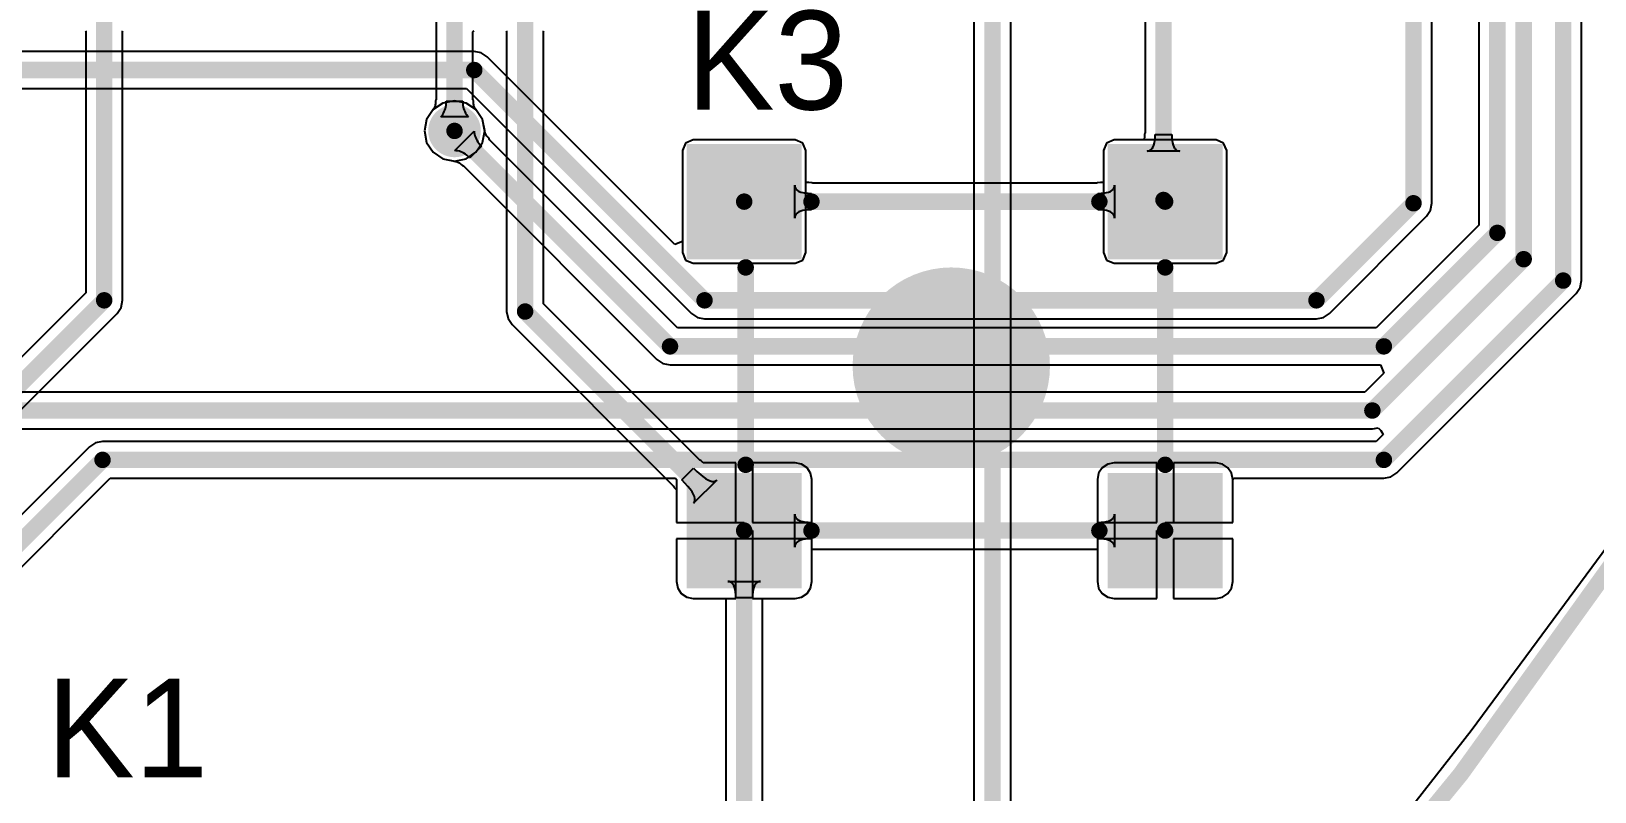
# Model space of a CAD drawing. Header units: millimetres. Extents: x 6.5 to 10.45, y 0.98 to 5.86.
# Drawn here: x 7.026 to 7.976, y 1.636 to 2.099 of the extents above; entities that cross this region are included whole.
import ezdxf

# ---------------------------------------------------------------- set-up
doc = ezdxf.new("R2010")
doc.units = ezdxf.units.MM
doc.header["$MEASUREMENT"] = 0
for name, color, linetype in [('BottomLayer', 5, 'Continuous'), ('BottomSolder', 6, 'Continuous'), ('KeepOutLayer', 6, 'Continuous'), ('MultiLayer', 9, 'Continuous'), ('PadHoleLayer', 156, 'Continuous'), ('TopLayer', 1, 'Continuous'), ('TopOverlay', 2, 'Continuous'), ('TopSolder', 216, 'Continuous'), ('ViaHoleLayer', 16, 'Continuous')]:
    doc.layers.add(name, color=color, linetype=linetype)

# ---------------------------------------------------------------- blocks, each defined once
blk = doc.blocks.new('KEY_M_33')
at = {"layer": 'BottomLayer'}
for points in [[(-0.031, -0.031), (0.031, -0.031), (-0.031, 0.031), (0.031, 0.031)], [(0.224906, -0.031), (0.286906, -0.031), (0.224906, 0.031), (0.286906, 0.031)], [(-0.031, -0.231), (0.031, -0.231), (-0.031, -0.169), (0.031, -0.169)], [(0.224906, -0.231), (0.286906, -0.231), (0.224906, -0.169), (0.286906, -0.169)]]:
    blk.add_solid(points, dxfattribs=at)
at = {"layer": 'BottomSolder'}
for points in [[(-0.035, -0.035), (0.035, -0.035), (-0.035, 0.035), (0.035, 0.035)], [(0.220906, -0.035), (0.290906, -0.035), (0.220906, 0.035), (0.290906, 0.035)], [(-0.035, -0.235), (0.035, -0.235), (-0.035, -0.165), (0.035, -0.165)], [(0.220906, -0.235), (0.290906, -0.235), (0.220906, -0.165), (0.290906, -0.165)]]:
    blk.add_solid(points, dxfattribs=at)
at = {"layer": 'MultiLayer'}
for points in [[(-0.031, -0.031), (0.031, -0.031), (-0.031, 0.031), (0.031, 0.031)], [(0.224906, -0.031), (0.286906, -0.031), (0.224906, 0.031), (0.286906, 0.031)], [(-0.031, -0.231), (0.031, -0.231), (-0.031, -0.169), (0.031, -0.169)], [(0.224906, -0.231), (0.286906, -0.231), (0.224906, -0.169), (0.286906, -0.169)]]:
    blk.add_solid(points, dxfattribs=at)
at = {"layer": 'PadHoleLayer', "const_width": 0.019}
for points in [[(-0.0095, 0, 1), (0.0095, 0, 1)], [(0.246406, 0, 1), (0.265406, 0, 1)], [(-0.0095, -0.2, 1), (0.0095, -0.2, 1)], [(0.246406, -0.2, 1), (0.265406, -0.2, 1)]]:
    blk.add_lwpolyline(points, format="xyb", close=True, dxfattribs=at)
at = {"layer": 'TopLayer'}
for points in [[(-0.031, -0.031), (0.031, -0.031), (-0.031, 0.031), (0.031, 0.031)], [(0.224906, -0.031), (0.286906, -0.031), (0.224906, 0.031), (0.286906, 0.031)], [(-0.031, -0.231), (0.031, -0.231), (-0.031, -0.169), (0.031, -0.169)], [(0.224906, -0.231), (0.286906, -0.231), (0.224906, -0.169), (0.286906, -0.169)]]:
    blk.add_solid(points, dxfattribs=at)
at = {"layer": 'TopOverlay', "const_width": 0.01}
for points in [[(0.215, 0), (0.039968, 0)], [(-0.000032, -0.04), (-0.000032, -0.16)], [(0.255, -0.04), (0.255, -0.16)], [(0.215, -0.2), (0.039968, -0.2)]]:
    blk.add_lwpolyline(points, dxfattribs=at)
at = {"layer": 'TopOverlay'}
for points, const_width in [([(0.037468, 0, 1), (0.042468, 0, 1)], 0.005), ([(0.2125, 0, 1), (0.2175, 0, 1)], 0.005), ([(-0.002532, -0.04, 1), (0.002468, -0.04, 1)], 0.005), ([(0.2525, -0.04, 1), (0.2575, -0.04, 1)], 0.005), ([(0.16, -0.1, 1), (0.1, -0.1, 1)], 0.06), ([(0.085, -0.1, 1), (0.115, -0.1, 1)], 0.03), ([(0.145, -0.1, 1), (0.175, -0.1, 1)], 0.03), ([(-0.002532, -0.16, 1), (0.002468, -0.16, 1)], 0.005), ([(0.2525, -0.16, 1), (0.2575, -0.16, 1)], 0.005), ([(0.037468, -0.2, 1), (0.042468, -0.2, 1)], 0.005), ([(0.2125, -0.2, 1), (0.2175, -0.2, 1)], 0.005)]:
    blk.add_lwpolyline(points, format="xyb", close=True, dxfattribs=dict(at, const_width=const_width))
at = {"layer": 'TopSolder'}
for points in [[(-0.035, -0.035), (0.035, -0.035), (-0.035, 0.035), (0.035, 0.035)], [(0.220906, -0.035), (0.290906, -0.035), (0.220906, 0.035), (0.290906, 0.035)], [(-0.035, -0.235), (0.035, -0.235), (-0.035, -0.165), (0.035, -0.165)], [(0.220906, -0.235), (0.290906, -0.235), (0.220906, -0.165), (0.290906, -0.165)]]:
    blk.add_solid(points, dxfattribs=at)

msp = doc.modelspace()

# ---------------------------------------------------------------- linework, layer by layer
at = {"layer": 'BottomLayer'}
for p, q in [((7.87722, 1.994), (7.87722, 2.475)), ((7.90578, 2.4), (7.90578, 1.98065)), ((7.96822, 1.947), (7.96822, 2.32378)), ((7.70278, 2.11674), (7.70278, 2.03666)), ((7.295, 2.08622), (7.01, 2.08622)), ((7.29929, 2.08536), (7.295, 2.08622)), ((7.295, 2.08622), (7.295, 2.08622)), ((7.30293, 2.08293), (7.29929, 2.08536)), ((7.41698, 1.96888), (7.30293, 2.08293)), ((7.01465, 2.06378), (7.29035, 2.06378)), ((7.29035, 2.06378), (7.42707, 1.92707)), ((7.27598, 2.05496), (7.27002, 2.05098)), ((7.283, 2.05635), (7.27598, 2.05496)), ((7.29002, 2.05496), (7.283, 2.05635)), ((7.29598, 2.05098), (7.29002, 2.05496)), ((7.26604, 2.04502), (7.26465, 2.038)), ((7.27002, 2.05098), (7.26604, 2.04502)), ((7.29996, 2.04502), (7.29598, 2.05098)), ((7.30121, 2.03874), (7.29996, 2.04502)), ((7.26465, 2.038), (7.26604, 2.03098)), ((7.28312, 2.026), (7.295, 2.03788)), ((7.295, 2.03788), (7.29503, 2.03693)), ((7.29503, 2.03693), (7.29516, 2.03599)), ((7.29516, 2.03599), (7.29537, 2.03506)), ((7.29537, 2.03506), (7.29567, 2.03413)), ((7.29567, 2.03413), (7.29606, 2.03321)), ((7.30149, 2.03812), (7.30121, 2.03874)), ((7.30151, 2.03748), (7.30149, 2.03812)), ((7.30156, 2.03714), (7.30151, 2.03748)), ((7.30164, 2.03678), (7.30156, 2.03714)), ((7.30176, 2.03641), (7.30164, 2.03678)), ((7.30193, 2.036), (7.30176, 2.03641)), ((7.30217, 2.03554), (7.30193, 2.036)), ((7.30248, 2.03505), (7.30217, 2.03554)), ((7.30288, 2.03451), (7.30248, 2.03505)), ((7.30336, 2.03393), (7.30288, 2.03451)), ((7.70246, 2.03431), (7.70235, 2.03304)), ((7.70251, 2.03604), (7.70246, 2.03431)), ((7.70278, 2.03666), (7.70251, 2.03604)), ((7.70895, 2.03395), (7.709, 2.03587)), ((7.709, 2.03587), (7.719, 2.03587)), ((7.719, 2.03587), (7.71905, 2.03395)), ((7.26604, 2.03098), (7.27002, 2.02502)), ((7.27002, 2.02502), (7.27598, 2.02104)), ((7.28407, 2.02597), (7.28312, 2.026)), ((7.28501, 2.02584), (7.28407, 2.02597)), ((7.28594, 2.02563), (7.28501, 2.02584)), ((7.28687, 2.02533), (7.28594, 2.02563)), ((7.28779, 2.02494), (7.28687, 2.02533)), ((7.2887, 2.02446), (7.28779, 2.02494)), ((7.29934, 2.02873), (7.29227, 2.02166)), ((7.29606, 2.03321), (7.29654, 2.0323)), ((7.29654, 2.0323), (7.29711, 2.0314)), ((7.29711, 2.0314), (7.29776, 2.0305)), ((7.29776, 2.0305), (7.29851, 2.02961)), ((7.29851, 2.02961), (7.29934, 2.02873)), ((7.30406, 2.03319), (7.30336, 2.03393)), ((7.3043, 2.03256), (7.30406, 2.03319)), ((7.41865, 1.91822), (7.3043, 2.03256)), ((7.4235, 2.03059), (7.4216, 2.026)), ((7.4216, 2.026), (7.4216, 1.97079)), ((7.42809, 2.03249), (7.4235, 2.03059)), ((7.49009, 2.03249), (7.42809, 2.03249)), ((7.49469, 2.03059), (7.49009, 2.03249)), ((7.49659, 2.026), (7.49469, 2.03059)), ((7.49659, 2.00674), (7.49659, 2.026)), ((7.67941, 2.03059), (7.67751, 2.026)), ((7.67751, 2.026), (7.67751, 2.00674)), ((7.684, 2.03249), (7.67941, 2.03059)), ((7.70226, 2.03249), (7.684, 2.03249)), ((7.70235, 2.03304), (7.70226, 2.03249)), ((7.704, 2.02575), (7.70495, 2.02585)), ((7.724, 2.02575), (7.704, 2.02575)), ((7.70495, 2.02585), (7.7058, 2.02615)), ((7.7058, 2.02615), (7.70655, 2.02666)), ((7.70655, 2.02666), (7.7072, 2.02737)), ((7.7072, 2.02737), (7.70775, 2.02828)), ((7.70775, 2.02828), (7.7082, 2.02939)), ((7.7082, 2.02939), (7.70855, 2.03071)), ((7.70855, 2.03071), (7.7088, 2.03223)), ((7.7088, 2.03223), (7.70895, 2.03395)), ((7.71905, 2.03395), (7.7192, 2.03223)), ((7.7192, 2.03223), (7.71945, 2.03071)), ((7.71945, 2.03071), (7.7198, 2.02939)), ((7.7198, 2.02939), (7.72025, 2.02828)), ((7.72025, 2.02828), (7.7208, 2.02737)), ((7.7208, 2.02737), (7.72145, 2.02666)), ((7.72145, 2.02666), (7.7222, 2.02615)), ((7.7222, 2.02615), (7.72305, 2.02585)), ((7.72305, 2.02585), (7.724, 2.02575)), ((7.27598, 2.02104), (7.28226, 2.01979)), ((7.28226, 2.01979), (7.28288, 2.01951)), ((7.28288, 2.01951), (7.28352, 2.01949)), ((7.28352, 2.01949), (7.28386, 2.01944)), ((7.28386, 2.01944), (7.28422, 2.01936)), ((7.28422, 2.01936), (7.28459, 2.01924)), ((7.28459, 2.01924), (7.28501, 2.01906)), ((7.28501, 2.01906), (7.28546, 2.01883)), ((7.28546, 2.01883), (7.28595, 2.01852)), ((7.28595, 2.01852), (7.28649, 2.01812)), ((7.28649, 2.01812), (7.28707, 2.01764)), ((7.28707, 2.01764), (7.28781, 2.01694)), ((7.28781, 2.01694), (7.28844, 2.0167)), ((7.28844, 2.0167), (7.40607, 1.89907)), ((7.2896, 2.02389), (7.2887, 2.02446)), ((7.2905, 2.02324), (7.2896, 2.02389)), ((7.29139, 2.02249), (7.2905, 2.02324)), ((7.29227, 2.02166), (7.29139, 2.02249)), ((7.49713, 2.00665), (7.49659, 2.00674)), ((7.49841, 2.00654), (7.49713, 2.00665)), ((7.50013, 2.00649), (7.49841, 2.00654)), ((7.50075, 2.00622), (7.50013, 2.00649)), ((7.67334, 2.00622), (7.50075, 2.00622)), ((7.67396, 2.00649), (7.67334, 2.00622)), ((7.67569, 2.00654), (7.67396, 2.00649)), ((7.67696, 2.00665), (7.67569, 2.00654)), ((7.67751, 2.00674), (7.67696, 2.00665)), ((7.48984, 1.985), (7.48984, 2.005)), ((7.48984, 2.005), (7.48995, 2.00405)), ((7.48995, 2.00405), (7.49025, 2.0032)), ((7.49025, 2.0032), (7.49075, 2.00245)), ((7.49075, 2.00245), (7.49146, 2.0018)), ((7.49146, 2.0018), (7.49237, 2.00125)), ((7.49237, 2.00125), (7.49349, 2.0008)), ((7.49349, 2.0008), (7.4948, 2.00045)), ((7.4948, 2.00045), (7.49632, 2.0002)), ((7.49632, 2.0002), (7.49804, 2.00005)), ((7.49804, 2.00005), (7.49996, 2)), ((7.49996, 2), (7.49996, 1.99)), ((7.67413, 2), (7.67605, 2.00005)), ((7.67413, 1.99), (7.67413, 2)), ((7.67605, 2.00005), (7.67777, 2.0002)), ((7.67777, 2.0002), (7.67929, 2.00045)), ((7.67929, 2.00045), (7.68061, 2.0008)), ((7.68061, 2.0008), (7.68172, 2.00125)), ((7.68172, 2.00125), (7.68263, 2.0018)), ((7.68263, 2.0018), (7.68334, 2.00245)), ((7.68334, 2.00245), (7.68385, 2.0032)), ((7.68385, 2.0032), (7.68415, 2.00405)), ((7.68415, 2.00405), (7.68425, 2.005)), ((7.68425, 2.005), (7.68425, 1.985)), ((7.49025, 1.9868), (7.48995, 1.98595)), ((7.49075, 1.98755), (7.49025, 1.9868)), ((7.49146, 1.9882), (7.49075, 1.98755)), ((7.49237, 1.98875), (7.49146, 1.9882)), ((7.49349, 1.9892), (7.49237, 1.98875)), ((7.4948, 1.98955), (7.49349, 1.9892)), ((7.49632, 1.9898), (7.4948, 1.98955)), ((7.49804, 1.98995), (7.49632, 1.9898)), ((7.49996, 1.99), (7.49804, 1.98995)), ((7.67605, 1.98995), (7.67413, 1.99)), ((7.67777, 1.9898), (7.67605, 1.98995)), ((7.67929, 1.98955), (7.67777, 1.9898)), ((7.68061, 1.9892), (7.67929, 1.98955)), ((7.68172, 1.98875), (7.68061, 1.9892)), ((7.68263, 1.9882), (7.68172, 1.98875)), ((7.68334, 1.98755), (7.68263, 1.9882)), ((7.68385, 1.9868), (7.68334, 1.98755)), ((7.68415, 1.98595), (7.68385, 1.9868)), ((7.87393, 1.98607), (7.87636, 1.98971)), ((7.87636, 1.98971), (7.87722, 1.994)), ((7.87722, 1.994), (7.87722, 1.994)), ((7.48995, 1.98595), (7.48984, 1.985)), ((7.68425, 1.985), (7.68415, 1.98595)), ((7.81493, 1.92707), (7.87393, 1.98607)), ((7.90578, 1.98065), (7.84335, 1.91822)), ((7.4216, 1.97079), (7.41698, 1.96888)), ((7.85593, 1.83007), (7.96493, 1.93907)), ((7.96493, 1.93907), (7.96736, 1.94271)), ((7.96493, 1.93907), (7.96493, 1.93907)), ((7.96736, 1.94271), (7.96822, 1.947)), ((7.96822, 1.947), (7.96822, 1.947)), ((7.42707, 1.92707), (7.43071, 1.92464)), ((7.43071, 1.92464), (7.435, 1.92378)), ((7.435, 1.92378), (7.435, 1.92378)), ((7.435, 1.92378), (7.807, 1.92378)), ((7.807, 1.92378), (7.81129, 1.92464)), ((7.807, 1.92378), (7.807, 1.92378)), ((7.81129, 1.92464), (7.81493, 1.92707)), ((7.84335, 1.91822), (7.41865, 1.91822)), ((7.40607, 1.89907), (7.40607, 1.89907)), ((7.40607, 1.89907), (7.40971, 1.89664)), ((7.40971, 1.89664), (7.414, 1.89578)), ((7.414, 1.89578), (7.414, 1.89578)), ((7.414, 1.89578), (7.84585, 1.89578)), ((7.84585, 1.89578), (7.84792, 1.89078)), ((7.84792, 1.89078), (7.83635, 1.87922)), ((7.83635, 1.87922), (6.87365, 1.87922)), ((6.869, 1.85678), (7.841, 1.85678)), ((7.841, 1.85678), (7.84456, 1.85749)), ((7.841, 1.85678), (7.841, 1.85678)), ((7.84456, 1.85749), (7.84624, 1.85581)), ((7.84624, 1.85581), (7.84751, 1.85337)), ((7.06107, 1.84593), (6.97559, 1.76045)), ((7.06471, 1.84836), (7.06107, 1.84593)), ((7.06107, 1.84593), (7.06107, 1.84593)), ((7.069, 1.84922), (7.06471, 1.84836)), ((7.84335, 1.84922), (7.069, 1.84922)), ((7.069, 1.84922), (7.069, 1.84922)), ((7.84751, 1.85337), (7.84335, 1.84922)), ((6.93893, 1.69207), (7.07365, 1.82678)), ((7.07365, 1.82678), (7.41725, 1.82678)), ((7.41725, 1.82678), (7.4179, 1.826)), ((7.4179, 1.826), (7.4179, 1.8)), ((7.7562, 1.826), (7.75684, 1.82678)), ((7.7562, 1.8), (7.7562, 1.826)), ((7.75684, 1.82678), (7.848, 1.82678)), ((7.848, 1.82678), (7.85229, 1.82764)), ((7.848, 1.82678), (7.848, 1.82678)), ((7.85229, 1.82764), (7.85593, 1.83007)), ((7.4179, 1.8), (7.45909, 1.8)), ((7.45909, 1.8), (7.45909, 1.795)), ((7.48984, 1.785), (7.48984, 1.805)), ((7.48984, 1.805), (7.48995, 1.80405)), ((7.48995, 1.80405), (7.49025, 1.8032)), ((7.49025, 1.8032), (7.49075, 1.80245)), ((7.49075, 1.80245), (7.49146, 1.8018)), ((7.49146, 1.8018), (7.49237, 1.80125)), ((7.49237, 1.80125), (7.49349, 1.8008)), ((7.49349, 1.8008), (7.4948, 1.80045)), ((7.4948, 1.80045), (7.49632, 1.8002)), ((7.49632, 1.8002), (7.49804, 1.80005)), ((7.49804, 1.80005), (7.49996, 1.8)), ((7.49996, 1.8), (7.49996, 1.79)), ((7.67413, 1.8), (7.67605, 1.80005)), ((7.67413, 1.79), (7.67413, 1.8)), ((7.67605, 1.80005), (7.67777, 1.8002)), ((7.67777, 1.8002), (7.67929, 1.80045)), ((7.67929, 1.80045), (7.68061, 1.8008)), ((7.68061, 1.8008), (7.68172, 1.80125)), ((7.68172, 1.80125), (7.68263, 1.8018)), ((7.68263, 1.8018), (7.68334, 1.80245)), ((7.68334, 1.80245), (7.68385, 1.8032)), ((7.68385, 1.8032), (7.68415, 1.80405)), ((7.68415, 1.80405), (7.68425, 1.805)), ((7.68425, 1.805), (7.68425, 1.785)), ((7.715, 1.795), (7.715, 1.8)), ((7.715, 1.8), (7.7562, 1.8)), ((7.45409, 1.79), (7.4179, 1.79)), ((7.4179, 1.79), (7.4179, 1.764)), ((7.45409, 1.7538), (7.45409, 1.79)), ((7.45909, 1.795), (7.46409, 1.795)), ((7.46409, 1.795), (7.46409, 1.7538)), ((7.49075, 1.78755), (7.49025, 1.7868)), ((7.49146, 1.7882), (7.49075, 1.78755)), ((7.49237, 1.78875), (7.49146, 1.7882)), ((7.49349, 1.7892), (7.49237, 1.78875)), ((7.4948, 1.78955), (7.49349, 1.7892)), ((7.49632, 1.7898), (7.4948, 1.78955)), ((7.49804, 1.78995), (7.49632, 1.7898)), ((7.49996, 1.79), (7.49804, 1.78995)), ((7.67605, 1.78995), (7.67413, 1.79)), ((7.67777, 1.7898), (7.67605, 1.78995)), ((7.67929, 1.78955), (7.67777, 1.7898)), ((7.68061, 1.7892), (7.67929, 1.78955)), ((7.68172, 1.78875), (7.68061, 1.7892)), ((7.68263, 1.7882), (7.68172, 1.78875)), ((7.68334, 1.78755), (7.68263, 1.7882)), ((7.68385, 1.7868), (7.68334, 1.78755)), ((7.71, 1.7538), (7.71, 1.795)), ((7.71, 1.795), (7.715, 1.795)), ((7.7562, 1.79), (7.72, 1.79)), ((7.72, 1.79), (7.72, 1.7538)), ((7.7562, 1.764), (7.7562, 1.79)), ((7.48995, 1.78595), (7.48984, 1.785)), ((7.49025, 1.7868), (7.48995, 1.78595)), ((7.50029, 1.78358), (7.50075, 1.78378)), ((7.50029, 1.764), (7.50029, 1.78358)), ((7.50075, 1.78378), (7.67334, 1.78378)), ((7.67334, 1.78378), (7.6738, 1.78358)), ((7.6738, 1.78358), (7.6738, 1.764)), ((7.68415, 1.78595), (7.68385, 1.7868)), ((7.68425, 1.785), (7.68415, 1.78595)), ((7.98416, 1.78582), (7.90101, 1.6733)), ((7.4179, 1.764), (7.41867, 1.7601)), ((7.41867, 1.7601), (7.42088, 1.75679)), ((7.4973, 1.75679), (7.49951, 1.7601)), ((7.49951, 1.7601), (7.50029, 1.764)), ((7.6738, 1.764), (7.67458, 1.7601)), ((7.67458, 1.7601), (7.67679, 1.75679)), ((7.75321, 1.75679), (7.75542, 1.7601)), ((7.75542, 1.7601), (7.7562, 1.764)), ((7.42088, 1.75679), (7.42419, 1.75458)), ((7.42419, 1.75458), (7.42809, 1.7538)), ((7.42809, 1.7538), (7.45409, 1.7538)), ((7.46409, 1.7538), (7.49009, 1.7538)), ((7.49009, 1.7538), (7.494, 1.75458)), ((7.494, 1.75458), (7.4973, 1.75679)), ((7.67679, 1.75679), (7.6801, 1.75458)), ((7.6801, 1.75458), (7.684, 1.7538)), ((7.684, 1.7538), (7.71, 1.7538)), ((7.72, 1.7538), (7.746, 1.7538)), ((7.746, 1.7538), (7.7499, 1.75458)), ((7.7499, 1.75458), (7.75321, 1.75679)), ((7.90101, 1.6733), (7.81484, 1.56307))]:
    msp.add_line(p, q, dxfattribs=at)
at = {"layer": 'BottomLayer', "const_width": 0.01}
for points in [[(7.866, 1.994), (7.866, 2.475)], [(7.917, 1.976), (7.917, 2.4)], [(7.933, 1.96), (7.933, 2.328)], [(7.957, 1.947), (7.957, 2.329)], [(7.714, 1.996), (7.714, 2.121)], [(7.01, 2.075), (7.295, 2.075)], [(7.295, 2.075), (7.435, 1.935)], [(7.283, 2.038), (7.414, 1.907)], [(7.45909, 1.995), (7.715, 1.995)], [(7.714, 1.996), (7.715, 1.995)], [(7.807, 1.935), (7.866, 1.994)], [(7.848, 1.907), (7.917, 1.976)], [(7.841, 1.868), (7.933, 1.96)], [(7.848, 1.838), (7.957, 1.947)], [(7.435, 1.935), (7.807, 1.935)], [(7.414, 1.907), (7.848, 1.907)], [(6.869, 1.868), (7.841, 1.868)], [(6.931, 1.7), (7.069, 1.838)], [(7.069, 1.838), (7.848, 1.838)], [(7.45909, 1.795), (7.715, 1.795)]]:
    msp.add_lwpolyline(points, dxfattribs=at)
at = {"layer": 'BottomLayer'}
for points, const_width in [([(7.2925, 2.075, 1), (7.2975, 2.075, 1)], 0.005), ([(7.2925, 2.075, 1), (7.2975, 2.075, 1)], 0.005), ([(7.277, 2.038, 1), (7.289, 2.038, 1)], 0.012), ([(7.2805, 2.038, 1), (7.2855, 2.038, 1)], 0.005), ([(7.45659, 1.995, 1), (7.46159, 1.995, 1)], 0.005), ([(7.7115, 1.996, 1), (7.7165, 1.996, 1)], 0.005), ([(7.7115, 1.996, 1), (7.7165, 1.996, 1)], 0.005), ([(7.7125, 1.995, 1), (7.7175, 1.995, 1)], 0.005), ([(7.7125, 1.995, 1), (7.7175, 1.995, 1)], 0.005), ([(7.8635, 1.994, 1), (7.8685, 1.994, 1)], 0.005), ([(7.8635, 1.994, 1), (7.8685, 1.994, 1)], 0.005), ([(7.9145, 1.976, 1), (7.9195, 1.976, 1)], 0.005), ([(7.9145, 1.976, 1), (7.9195, 1.976, 1)], 0.005), ([(7.9305, 1.96, 1), (7.9355, 1.96, 1)], 0.005), ([(7.9305, 1.96, 1), (7.9355, 1.96, 1)], 0.005), ([(7.9545, 1.947, 1), (7.9595, 1.947, 1)], 0.005), ([(7.9545, 1.947, 1), (7.9595, 1.947, 1)], 0.005), ([(7.4325, 1.935, 1), (7.4375, 1.935, 1)], 0.005), ([(7.4325, 1.935, 1), (7.4375, 1.935, 1)], 0.005), ([(7.8045, 1.935, 1), (7.8095, 1.935, 1)], 0.005), ([(7.8045, 1.935, 1), (7.8095, 1.935, 1)], 0.005), ([(7.4115, 1.907, 1), (7.4165, 1.907, 1)], 0.005), ([(7.4115, 1.907, 1), (7.4165, 1.907, 1)], 0.005), ([(7.8455, 1.907, 1), (7.8505, 1.907, 1)], 0.005), ([(7.8455, 1.907, 1), (7.8505, 1.907, 1)], 0.005), ([(7.8385, 1.868, 1), (7.8435, 1.868, 1)], 0.005), ([(7.8385, 1.868, 1), (7.8435, 1.868, 1)], 0.005), ([(7.0665, 1.838, 1), (7.0715, 1.838, 1)], 0.005), ([(7.0665, 1.838, 1), (7.0715, 1.838, 1)], 0.005), ([(7.8455, 1.838, 1), (7.8505, 1.838, 1)], 0.005), ([(7.8455, 1.838, 1), (7.8505, 1.838, 1)], 0.005), ([(7.45659, 1.795, 1), (7.46159, 1.795, 1)], 0.005), ([(7.7125, 1.795, 1), (7.7175, 1.795, 1)], 0.005)]:
    msp.add_lwpolyline(points, format="xyb", close=True, dxfattribs=dict(at, const_width=const_width))
at = {"layer": 'BottomSolder', "const_width": 0.016}
msp.add_lwpolyline([(7.275, 2.038, 1), (7.291, 2.038, 1)], format="xyb", close=True, dxfattribs=at)
at = {"layer": 'KeepOutLayer', "const_width": 0.01}
msp.add_lwpolyline([(8.08171, 1.90671, -0.046372), (7.47499, 1.16499)], format="xyb", dxfattribs=at)
at = {"layer": 'MultiLayer', "const_width": 0.012}
msp.add_lwpolyline([(7.277, 2.038, 1), (7.289, 2.038, 1)], format="xyb", close=True, dxfattribs=at)
at = {"layer": 'TopLayer'}
for p, q in [((7.27178, 2.549), (7.27178, 2.05691)), ((7.59878, 2.267), (7.59878, 1.46865)), ((7.62122, 1.464), (7.62122, 2.26235)), ((7.05858, 2.0988), (7.05878, 2.09834)), ((7.05878, 2.09834), (7.05878, 1.93965)), ((7.08122, 2.09834), (7.08142, 2.0988)), ((7.08122, 1.935), (7.08122, 2.09834)), ((7.29422, 2.09824), (7.29491, 2.0988)), ((7.29422, 2.05691), (7.29422, 2.09824)), ((7.31448, 2.0988), (7.31469, 2.09834)), ((7.31469, 2.09834), (7.31469, 1.92819)), ((7.33712, 2.09834), (7.33733, 2.0988)), ((7.33712, 1.93283), (7.33712, 2.09834)), ((7.27118, 2.0533), (7.27103, 2.05281)), ((7.27131, 2.05387), (7.27118, 2.0533)), ((7.27141, 2.05453), (7.27131, 2.05387)), ((7.27148, 2.05527), (7.27141, 2.05453)), ((7.27151, 2.05629), (7.27148, 2.05527)), ((7.27178, 2.05691), (7.27151, 2.05629)), ((7.27769, 2.05264), (7.27786, 2.05374)), ((7.27786, 2.05374), (7.27797, 2.0549)), ((7.27797, 2.0549), (7.278, 2.05611)), ((7.278, 2.05611), (7.288, 2.05611)), ((7.288, 2.05611), (7.28803, 2.0549)), ((7.28803, 2.0549), (7.28814, 2.05374)), ((7.28814, 2.05374), (7.28831, 2.05264)), ((7.29449, 2.05629), (7.29422, 2.05691)), ((7.29452, 2.05527), (7.29449, 2.05629)), ((7.29459, 2.05453), (7.29452, 2.05527)), ((7.29469, 2.05387), (7.29459, 2.05453)), ((7.29482, 2.0533), (7.29469, 2.05387)), ((7.29497, 2.05281), (7.29482, 2.0533)), ((7.26604, 2.04502), (7.26465, 2.038)), ((7.2696, 2.05035), (7.26604, 2.04502)), ((7.26984, 2.05099), (7.2696, 2.05035)), ((7.27028, 2.05146), (7.26984, 2.05099)), ((7.27049, 2.05173), (7.27028, 2.05146)), ((7.27068, 2.05204), (7.27049, 2.05173)), ((7.27086, 2.05239), (7.27068, 2.05204)), ((7.27103, 2.05281), (7.27086, 2.05239)), ((7.2746, 2.04657), (7.27525, 2.04726)), ((7.2914, 2.04657), (7.2746, 2.04657)), ((7.27525, 2.04726), (7.27582, 2.04802)), ((7.27582, 2.04802), (7.27633, 2.04883)), ((7.27633, 2.04883), (7.27678, 2.0497)), ((7.27678, 2.0497), (7.27715, 2.05062)), ((7.27715, 2.05062), (7.27746, 2.0516)), ((7.27746, 2.0516), (7.27769, 2.05264)), ((7.28831, 2.05264), (7.28854, 2.0516)), ((7.28854, 2.0516), (7.28885, 2.05062)), ((7.28885, 2.05062), (7.28922, 2.0497)), ((7.28922, 2.0497), (7.28967, 2.04883)), ((7.28967, 2.04883), (7.29018, 2.04802)), ((7.29018, 2.04802), (7.29075, 2.04726)), ((7.29075, 2.04726), (7.2914, 2.04657)), ((7.29514, 2.05239), (7.29497, 2.05281)), ((7.29532, 2.05204), (7.29514, 2.05239)), ((7.29551, 2.05173), (7.29532, 2.05204)), ((7.29572, 2.05146), (7.29551, 2.05173)), ((7.29616, 2.05099), (7.29572, 2.05146)), ((7.2964, 2.05035), (7.29616, 2.05099)), ((7.29996, 2.04502), (7.2964, 2.05035)), ((7.30135, 2.038), (7.29996, 2.04502)), ((7.26465, 2.038), (7.26604, 2.03098)), ((7.29996, 2.03098), (7.30135, 2.038)), ((7.26604, 2.03098), (7.27002, 2.02502)), ((7.27002, 2.02502), (7.27598, 2.02104)), ((7.29002, 2.02104), (7.29598, 2.02502)), ((7.29598, 2.02502), (7.29996, 2.03098)), ((7.4235, 2.03059), (7.4216, 2.026)), ((7.4216, 2.026), (7.4216, 1.964)), ((7.42809, 2.03249), (7.4235, 2.03059)), ((7.49009, 2.03249), (7.42809, 2.03249)), ((7.49469, 2.03059), (7.49009, 2.03249)), ((7.49659, 2.026), (7.49469, 2.03059)), ((7.49659, 1.964), (7.49659, 2.026)), ((7.67941, 2.03059), (7.67751, 2.026)), ((7.67751, 2.026), (7.67751, 1.964)), ((7.684, 2.03249), (7.67941, 2.03059)), ((7.746, 2.03249), (7.684, 2.03249)), ((7.75059, 2.03059), (7.746, 2.03249)), ((7.75249, 2.026), (7.75059, 2.03059)), ((7.75249, 1.964), (7.75249, 2.026)), ((7.27598, 2.02104), (7.283, 2.01965)), ((7.283, 2.01965), (7.29002, 2.02104)), ((7.4216, 1.964), (7.4235, 1.95941)), ((7.4235, 1.95941), (7.42809, 1.95751)), ((7.49009, 1.95751), (7.49469, 1.95941)), ((7.49469, 1.95941), (7.49659, 1.964)), ((7.67751, 1.964), (7.67941, 1.95941)), ((7.67941, 1.95941), (7.684, 1.95751)), ((7.746, 1.95751), (7.75059, 1.95941)), ((7.75059, 1.95941), (7.75249, 1.964)), ((7.42809, 1.95751), (7.49009, 1.95751)), ((7.684, 1.95751), (7.746, 1.95751)), ((7.05878, 1.93965), (6.95707, 1.83793)), ((7.07793, 1.92707), (7.08036, 1.93071)), ((7.08036, 1.93071), (7.08122, 1.935)), ((7.08122, 1.935), (7.08122, 1.935)), ((7.43209, 1.83787), (7.33712, 1.93283)), ((6.97287, 1.82201), (7.07793, 1.92707)), ((7.31469, 1.92819), (7.31469, 1.92819)), ((7.31469, 1.92819), (7.31554, 1.9239)), ((7.31554, 1.9239), (7.31798, 1.92026)), ((7.31798, 1.92026), (7.41617, 1.82207)), ((7.43274, 1.83761), (7.43209, 1.83787)), ((7.4342, 1.8362), (7.43274, 1.83761)), ((7.45409, 1.8362), (7.4342, 1.8362)), ((7.45409, 1.8), (7.45409, 1.8362)), ((7.49009, 1.8362), (7.46409, 1.8362)), ((7.46409, 1.8362), (7.46409, 1.8)), ((7.494, 1.83542), (7.49009, 1.8362)), ((7.4973, 1.83321), (7.494, 1.83542)), ((7.6801, 1.83542), (7.67679, 1.83321)), ((7.684, 1.8362), (7.6801, 1.83542)), ((7.71, 1.8362), (7.684, 1.8362)), ((7.71, 1.8), (7.71, 1.8362)), ((7.746, 1.8362), (7.72, 1.8362)), ((7.72, 1.8362), (7.72, 1.8)), ((7.7499, 1.83542), (7.746, 1.8362)), ((7.75321, 1.83321), (7.7499, 1.83542)), ((7.42115, 1.82587), (7.42822, 1.83294)), ((7.42485, 1.82189), (7.42115, 1.82587)), ((7.42822, 1.83294), (7.43029, 1.83095)), ((7.44237, 1.82575), (7.42834, 1.81173)), ((7.43029, 1.83095), (7.43398, 1.82781)), ((7.43398, 1.82781), (7.43561, 1.82667)), ((7.43561, 1.82667), (7.43709, 1.82581)), ((7.43709, 1.82581), (7.43844, 1.82523)), ((7.43844, 1.82523), (7.43963, 1.82494)), ((7.44069, 1.82493), (7.4416, 1.8252)), ((7.4416, 1.8252), (7.44237, 1.82575)), ((7.49951, 1.8299), (7.4973, 1.83321)), ((7.50029, 1.826), (7.49951, 1.8299)), ((7.50029, 1.8), (7.50029, 1.826)), ((7.67458, 1.8299), (7.6738, 1.826)), ((7.6738, 1.826), (7.6738, 1.8)), ((7.67679, 1.83321), (7.67458, 1.8299)), ((7.75542, 1.8299), (7.75321, 1.83321)), ((7.7562, 1.826), (7.75542, 1.8299)), ((7.7562, 1.8), (7.7562, 1.826)), ((7.41617, 1.82207), (7.4164, 1.82145)), ((7.4164, 1.82145), (7.4179, 1.81983)), ((7.4179, 1.81983), (7.4179, 1.8)), ((7.42628, 1.82012), (7.42485, 1.82189)), ((7.42742, 1.81849), (7.42628, 1.82012)), ((7.42828, 1.817), (7.42742, 1.81849)), ((7.42886, 1.81566), (7.42828, 1.817)), ((7.42916, 1.81446), (7.42886, 1.81566)), ((7.43963, 1.82494), (7.44069, 1.82493)), ((7.42834, 1.81173), (7.4289, 1.81249)), ((7.4289, 1.81249), (7.42917, 1.81341)), ((7.42917, 1.81341), (7.42916, 1.81446)), ((7.4179, 1.8), (7.45409, 1.8)), ((7.46409, 1.8), (7.50029, 1.8)), ((7.6738, 1.8), (7.71, 1.8)), ((7.72, 1.8), (7.7562, 1.8)), ((7.45909, 1.79), (7.4179, 1.79)), ((7.4179, 1.79), (7.4179, 1.764)), ((7.50029, 1.79), (7.45909, 1.79)), ((7.50029, 1.764), (7.50029, 1.79)), ((7.71, 1.79), (7.6738, 1.79)), ((7.6738, 1.79), (7.6738, 1.764)), ((7.71, 1.7538), (7.71, 1.79)), ((7.7562, 1.79), (7.72, 1.79)), ((7.72, 1.79), (7.72, 1.7538)), ((7.7562, 1.764), (7.7562, 1.79)), ((7.98416, 1.78582), (7.90101, 1.6733)), ((7.4179, 1.764), (7.41867, 1.7601)), ((7.41867, 1.7601), (7.42088, 1.75679)), ((7.45004, 1.76403), (7.44909, 1.76413)), ((7.44909, 1.76413), (7.46909, 1.76413)), ((7.45089, 1.76373), (7.45004, 1.76403)), ((7.45164, 1.76323), (7.45089, 1.76373)), ((7.45229, 1.76253), (7.45164, 1.76323)), ((7.45284, 1.76163), (7.45229, 1.76253)), ((7.45329, 1.76053), (7.45284, 1.76163)), ((7.45364, 1.75923), (7.45329, 1.76053)), ((7.45389, 1.75773), (7.45364, 1.75923)), ((7.46454, 1.75923), (7.46429, 1.75773)), ((7.46489, 1.76053), (7.46454, 1.75923)), ((7.46534, 1.76163), (7.46489, 1.76053)), ((7.46589, 1.76253), (7.46534, 1.76163)), ((7.46654, 1.76323), (7.46589, 1.76253)), ((7.46729, 1.76373), (7.46654, 1.76323)), ((7.46814, 1.76403), (7.46729, 1.76373)), ((7.46909, 1.76413), (7.46814, 1.76403)), ((7.4973, 1.75679), (7.49951, 1.7601)), ((7.49951, 1.7601), (7.50029, 1.764)), ((7.6738, 1.764), (7.67458, 1.7601)), ((7.67458, 1.7601), (7.67679, 1.75679)), ((7.75321, 1.75679), (7.75542, 1.7601)), ((7.75542, 1.7601), (7.7562, 1.764)), ((7.42088, 1.75679), (7.42419, 1.75458)), ((7.42419, 1.75458), (7.42809, 1.7538)), ((7.42809, 1.7538), (7.44767, 1.7538)), ((7.44767, 1.7538), (7.44788, 1.75334)), ((7.44788, 1.75334), (7.44788, 1.52783)), ((7.45404, 1.75603), (7.45389, 1.75773)), ((7.45409, 1.75413), (7.45404, 1.75603)), ((7.46409, 1.75413), (7.45409, 1.75413)), ((7.46414, 1.75603), (7.46409, 1.75413)), ((7.46429, 1.75773), (7.46414, 1.75603)), ((7.47031, 1.75334), (7.47052, 1.7538)), ((7.47031, 1.52319), (7.47031, 1.75334)), ((7.47052, 1.7538), (7.49009, 1.7538)), ((7.49009, 1.7538), (7.494, 1.75458)), ((7.494, 1.75458), (7.4973, 1.75679)), ((7.67679, 1.75679), (7.6801, 1.75458)), ((7.6801, 1.75458), (7.684, 1.7538)), ((7.684, 1.7538), (7.71, 1.7538)), ((7.72, 1.7538), (7.746, 1.7538)), ((7.746, 1.7538), (7.7499, 1.75458)), ((7.7499, 1.75458), (7.75321, 1.75679)), ((7.90101, 1.6733), (7.81484, 1.56307))]:
    msp.add_line(p, q, dxfattribs=at)
at = {"layer": 'TopLayer', "const_width": 0.01}
for points in [[(7.283, 2.038), (7.283, 2.549)], [(7.61, 1.464), (7.61, 2.267)], [(7.07, 1.935), (7.07, 2.14)], [(7.32591, 1.92819), (7.32591, 2.14)], [(6.93, 1.795), (7.07, 1.935)], [(7.32591, 1.92819), (7.45909, 1.795)], [(7.45909, 1.52319), (7.45909, 1.795)]]:
    msp.add_lwpolyline(points, dxfattribs=at)
at = {"layer": 'TopLayer'}
for points, const_width in [([(7.277, 2.038, 1), (7.289, 2.038, 1)], 0.012), ([(7.2805, 2.038, 1), (7.2855, 2.038, 1)], 0.005), ([(7.0675, 1.935, 1), (7.0725, 1.935, 1)], 0.005), ([(7.0675, 1.935, 1), (7.0725, 1.935, 1)], 0.005), ([(7.32341, 1.92819, 1), (7.32841, 1.92819, 1)], 0.005), ([(7.32341, 1.92819, 1), (7.32841, 1.92819, 1)], 0.005), ([(7.45659, 1.795, 1), (7.46159, 1.795, 1)], 0.005), ([(7.45659, 1.795, 1), (7.46159, 1.795, 1)], 0.005)]:
    msp.add_lwpolyline(points, format="xyb", close=True, dxfattribs=dict(at, const_width=const_width))
at = {"layer": 'TopSolder', "const_width": 0.016}
msp.add_lwpolyline([(7.275, 2.038, 1), (7.291, 2.038, 1)], format="xyb", close=True, dxfattribs=at)
at = {"layer": 'ViaHoleLayer', "const_width": 0.006}
msp.add_lwpolyline([(7.28, 2.038, 1), (7.286, 2.038, 1)], format="xyb", close=True, dxfattribs=at)

# ---------------------------------------------------------------- block references
at = {"rotation": 180}
msp.add_blockref('KEY_M_33', (7.715, 1.795), dxfattribs=at)

# ---------------------------------------------------------------- texts
at = {"layer": 'TopOverlay'}
for s, p in [('K3', (7.424, 2.051)), ('K1', (7.035, 1.645))]:
    msp.add_text(s, height=0.06, dxfattribs=at).set_placement(p)

doc.saveas('drawing.dxf')
